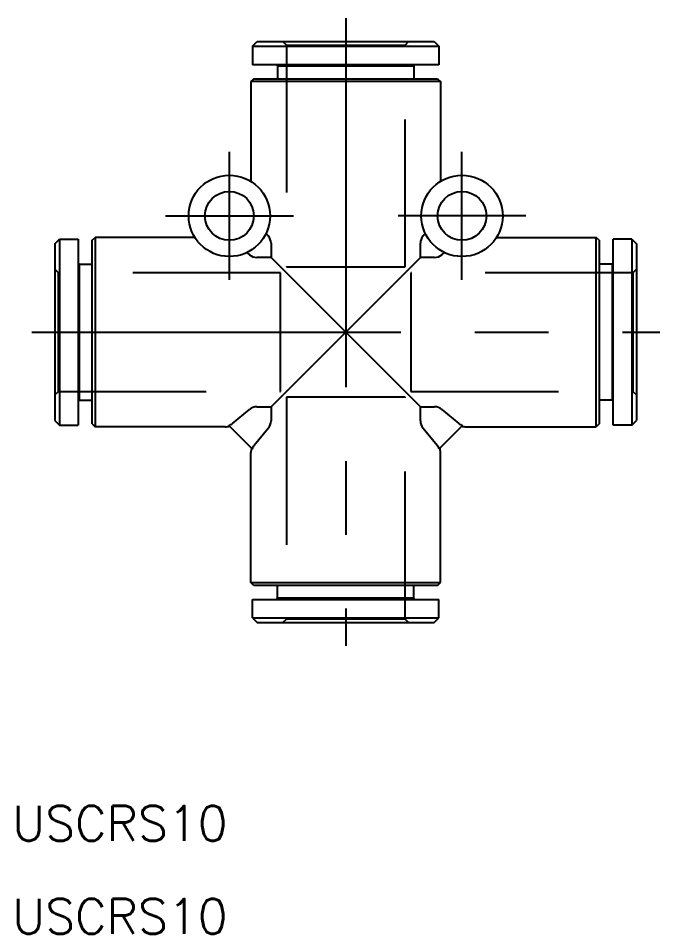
# Model space of a CAD drawing. Extents: x -28.2 to 71.5, y -51.8 to 27.
# Drawn here: x -28.2 to 27, y -51.8 to 27 of the extents above; entities that cross this region are included whole.
import ezdxf

# ---------------------------------------------------------------- set-up
doc = ezdxf.new("R2010")
doc.units = 0
doc.linetypes.add('CENTER', pattern=[50.8, 31.75, -6.35, 6.35, -6.35])
doc.linetypes.add('DASHED', pattern=[19.05, 12.7, -6.35])
doc.layers.get('0').update_dxf_attribs({"linetype": 'CONTINUOUS'})
doc.layers.add('CENTER', color=1, linetype='CENTER')
doc.styles.get("Standard").update_dxf_attribs({"font": 'txt.shx', "height": 3, "bigfont": 'bigfont.shx'})

msp = doc.modelspace()

# ---------------------------------------------------------------- linework, layer by layer
at = {"color": 7, "linetype": 'CONTINUOUS'}
for p, q in [((-8, 24.6), (-7.6, 25)), ((-8, 24.6), (8, 24.6)), ((-8, 24.6), (-8, 23)), ((-7.6, 25), (7.6, 25)), ((7.6, 25), (8, 24.6)), ((8, 24.6), (8, 23)), ((8, 23), (-8, 23)), ((-5.85, 22.9), (-5.95, 23)), ((-5.85, 22.9), (5.85, 22.9)), ((-5.85, 22.9), (-5.85, 21.8)), ((5.85, 22.9), (5.95, 23)), ((5.85, 22.9), (5.85, 21.8)), ((-7.9, 21.8), (-8.15, 21.55)), ((-8.15, 21.55), (-8.15, 12.971)), ((8.15, 21.55), (-8.15, 21.55)), ((-7.9, 21.8), (7.9, 21.8)), ((7.9, 21.8), (8.15, 21.55)), ((8.15, 21.55), (8.15, 12.971)), ((-25, 7.6), (-24.6, 8)), ((-24.6, 8), (-24.6, -8)), ((-24.6, 8), (-23, 8)), ((-23, 8), (-23, -8)), ((-21.8, 7.9), (-21.55, 8.15)), ((-21.8, -7.9), (-21.8, 7.9)), ((-21.55, 8.15), (-21.55, -8.15)), ((-12.971, 8.15), (-21.55, 8.15)), ((-6.838, 8.498), (-6.654, 8.277)), ((6.654, 8.277), (6.838, 8.498)), ((12.971, 8.15), (21.55, 8.15)), ((21.55, -8.15), (21.55, 8.15)), ((21.8, 7.9), (21.55, 8.15)), ((21.8, 7.9), (21.8, -7.9)), ((23, -8), (23, 8)), ((24.6, 8), (23, 8)), ((24.6, 8), (24.6, -8)), ((24.6, 8), (25, 7.6)), ((-25, 7.6), (-25, -7.6)), ((-6.423, 7.641), (-6.423, 6.423)), ((6.423, 6.423), (6.423, 7.641)), ((25, 7.6), (25, -7.6)), ((-8.498, 6.838), (-8.277, 6.654)), ((-6.423, 6.423), (-7.641, 6.423)), ((-6.423, 6.423), (0, 0)), ((6.423, 6.423), (0, 0)), ((7.641, 6.423), (6.423, 6.423)), ((8.277, 6.654), (8.498, 6.838)), ((-22.9, 5.85), (-23, 5.95)), ((-22.9, -5.85), (-22.9, 5.85)), ((-22.9, 5.85), (-21.8, 5.85)), ((22.9, 5.85), (21.8, 5.85)), ((22.9, 5.85), (23, 5.95)), ((22.9, 5.85), (22.9, -5.85)), ((0, 0), (-6.423, -6.423)), ((0, 0), (6.423, -6.423)), ((-22.9, -5.85), (-23, -5.95)), ((-22.9, -5.85), (-21.8, -5.85)), ((22.9, -5.85), (21.8, -5.85)), ((22.9, -5.85), (23, -5.95)), ((-9.723, -7.858), (-8.277, -6.654)), ((-7.641, -6.423), (-6.423, -6.423)), ((-6.423, -6.423), (-6.423, -7.641)), ((6.423, -7.641), (6.423, -6.423)), ((6.423, -6.423), (7.641, -6.423)), ((8.277, -6.654), (9.723, -7.858)), ((-25, -7.6), (-24.6, -8)), ((24.6, -8), (25, -7.6)), ((-24.6, -8), (-23, -8)), ((-21.8, -7.9), (-21.55, -8.15)), ((-10.359, -8.15), (-21.55, -8.15)), ((-8.037, -10.045), (-10.045, -8.037)), ((-7.858, -9.723), (-6.654, -8.277)), ((6.654, -8.277), (7.858, -9.723)), ((10.045, -8.037), (8.037, -10.045)), ((10.359, -8.15), (21.55, -8.15)), ((21.8, -7.9), (21.55, -8.15)), ((24.6, -8), (23, -8)), ((-8.15, -21.55), (-8.15, -10.359)), ((8.15, -21.55), (8.15, -10.359)), ((-8.15, -21.55), (8.15, -21.55)), ((-7.9, -21.8), (-8.15, -21.55)), ((7.9, -21.8), (-7.9, -21.8)), ((-5.85, -22.9), (-5.85, -21.8)), ((5.85, -22.9), (5.85, -21.8)), ((7.9, -21.8), (8.15, -21.55)), ((-8, -23), (8, -23)), ((-8, -24.6), (-8, -23)), ((-5.85, -22.9), (-5.95, -23)), ((5.85, -22.9), (-5.85, -22.9)), ((5.85, -22.9), (5.95, -23)), ((8, -24.6), (8, -23)), ((-8, -24.6), (8, -24.6)), ((-8, -24.6), (-7.6, -25)), ((-7.6, -25), (7.6, -25)), ((7.6, -25), (8, -24.6))]:
    msp.add_line(p, q, dxfattribs=at)
at = {"color": 3, "linetype": 'DASHED'}
for p, q in [((-5.4, 25), (-5.1, 24.7)), ((-5.1, 24.7), (-5.1, 5.6)), ((-5.1, 24.7), (5.1, 24.7)), ((5.1, 24.7), (5.4, 25)), ((5.1, 5.6), (5.1, 24.7)), ((-5.1, 5.6), (5.1, 5.6)), ((-24.7, 5.1), (-25, 5.4)), ((-5.6, 5.1), (-24.7, 5.1)), ((-24.7, -5.1), (-24.7, 5.1)), ((-5.6, -5.1), (-5.6, 5.1)), ((24.7, 5.1), (5.6, 5.1)), ((5.6, 5.1), (5.6, -5.1)), ((25, 5.4), (24.7, 5.1)), ((24.7, 5.1), (24.7, -5.1)), ((-25, -5.4), (-24.7, -5.1)), ((-24.7, -5.1), (-5.6, -5.1)), ((5.6, -5.1), (24.7, -5.1)), ((24.7, -5.1), (25, -5.4)), ((-5.1, -5.6), (-5.1, -24.7)), ((5.1, -5.6), (-5.1, -5.6)), ((5.1, -24.7), (5.1, -5.6)), ((-5.1, -24.7), (-5.4, -25)), ((5.1, -24.7), (-5.1, -24.7)), ((5.4, -25), (5.1, -24.7))]:
    msp.add_line(p, q, dxfattribs=at)
at = {"color": 7, "linetype": 'CONTINUOUS'}
for centre, radius in [((-10, 10), 3.5), ((10, 10), 3.5), ((-10, 10), 2.1), ((10, 10), 2.1)]:
    msp.add_circle(centre, radius, dxfattribs=at)
for centre, radius, start, end in [((-7.416, 7.64), 0.994, 0.05695, 39.88925), ((7.416, 7.64), 0.994, 140.11075, 179.94305), ((-7.64, 7.416), 0.994, 230.11075, 269.94305), ((7.64, 7.416), 0.994, 270.05695, 309.88925), ((-7.64, -7.416), 0.994, 90.05695, 129.88925), ((7.64, -7.416), 0.994, 50.11075, 89.94305), ((-10.363, -7.088), 1.001, 288.5247, 309.71866), ((-7.416, -7.64), 0.994, 320.11075, 359.94305), ((7.416, -7.64), 0.994, 180.05695, 219.88925), ((10.363, -7.088), 1.001, 230.28134, 251.4753), ((-10.359, -7.15), 1, 270, 291.11559), ((10.359, -7.15), 1, 248.88441, 270), ((-7.15, -10.359), 1, 158.88441, 180), ((-7.088, -10.363), 1.001, 140.28134, 161.4753), ((7.088, -10.363), 1.001, 18.5247, 39.71866), ((7.15, -10.359), 1, 0, 21.11559)]:
    msp.add_arc(centre, radius, start, end, dxfattribs=at)
at = {"layer": 'CENTER', "color": 1, "linetype": 'CENTER'}
for p, q in [((0, 27), (0, -27)), ((-10, 4.5), (-10, 15.5)), ((10, 4.5), (10, 15.5)), ((-15.5, 10), (-4.5, 10)), ((15.5, 10), (4.5, 10)), ((-27, 0), (27, 0))]:
    msp.add_line(p, q, dxfattribs=at)

# ---------------------------------------------------------------- texts
at = {"color": 7, "linetype": 'CONTINUOUS'}
for p in [(-28.666, -43.771), (-28.666, -51.771)]:
    msp.add_text('USCRS10', height=3, dxfattribs=at).set_placement(p)

doc.saveas('drawing.dxf')
